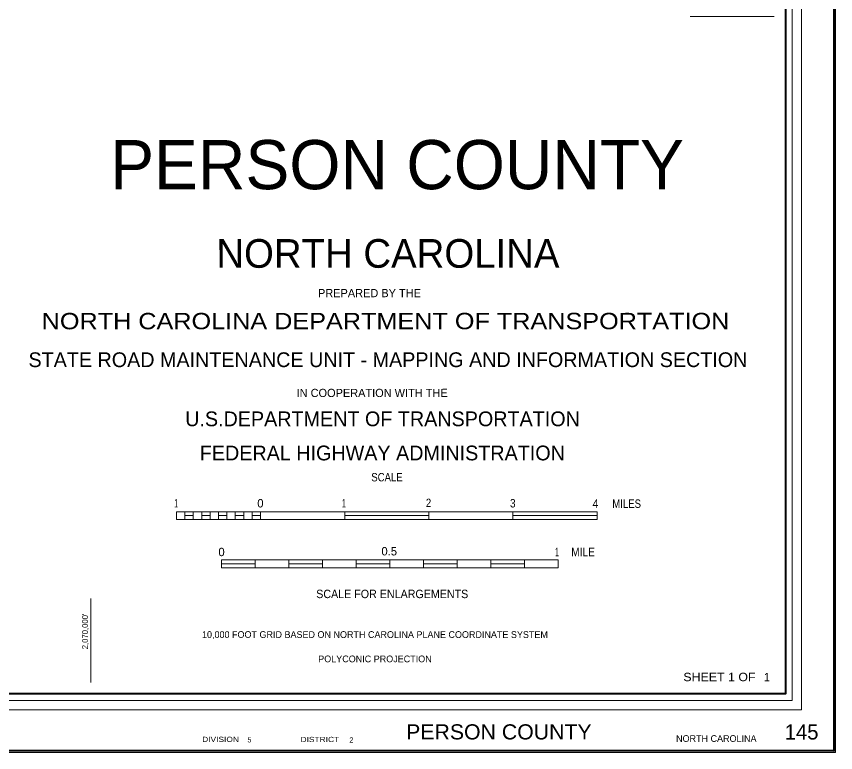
# Model space of a CAD drawing. Extents: x 548553 to 645184, y 260235 to 316632.
# Drawn here: x 629511 to 645184, y 260235 to 274324 of the extents above; entities that cross this region are included whole.
import ezdxf
from ezdxf.enums import TextEntityAlignment as Align

# ---------------------------------------------------------------- set-up
doc = ezdxf.new("R2010")
doc.units = 0
doc.header["$LTSCALE"] = 50
doc.header["$PDMODE"] = 32
doc.header["$PDSIZE"] = 25
for name, color, linetype, lineweight in [('1', 7, 'Continuous', 25), ('20', 7, 'Continuous', 40), ('61', 7, 'Continuous', 13)]:
    doc.layers.add(name, color=color, linetype=linetype, lineweight=lineweight)
doc.layers.add('12', color=7, linetype='Continuous')

msp = doc.modelspace()

# ---------------------------------------------------------------- linework, layer by layer
at = {"layer": '1', "lineweight": 13}
msp.add_lwpolyline([(645183.51, 260235.02), (548552.87, 260235.02), (548552.87, 316632.06), (645183.51, 316632.06)], close=True, dxfattribs=at)
at = {"layer": '1'}
msp.add_point((645148.51, 260270.02), dxfattribs=at)
msp.add_point((645148.51, 260270.02), dxfattribs=at)
at = {"layer": '20', "lineweight": 13}
for p, q in [((632572.74, 264844.69), (634182.09, 264844.69)), ((632572.74, 264694.94), (632572.74, 264844.69)), ((632733.68, 264694.94), (632733.68, 264844.69)), ((632733.68, 264769.81), (632894.61, 264769.81)), ((632894.61, 264694.94), (632894.61, 264844.69)), ((633055.55, 264694.94), (633055.55, 264844.69)), ((633055.55, 264769.81), (633216.48, 264769.81)), ((633216.48, 264694.94), (633216.48, 264844.69)), ((633377.42, 264694.94), (633377.42, 264844.69)), ((633377.42, 264769.81), (633538.35, 264769.81)), ((633538.35, 264694.94), (633538.35, 264844.69)), ((633699.29, 264694.94), (633699.29, 264844.69)), ((633699.29, 264769.81), (633860.22, 264769.81)), ((633860.22, 264694.94), (633860.22, 264844.69)), ((634021.15, 264694.94), (634021.15, 264844.69)), ((634021.15, 264769.81), (634182.09, 264769.81)), ((634182.09, 264694.94), (634182.09, 264844.69)), ((634182.09, 264844.69), (635791.43, 264844.69)), ((635791.43, 264694.94), (635791.43, 264844.69)), ((635791.43, 264769.81), (637400.78, 264769.81)), ((637400.78, 264694.94), (637400.78, 264844.69)), ((639010.12, 264694.94), (639010.12, 264844.69)), ((639010.12, 264769.81), (640619.46, 264769.81)), ((640619.46, 264694.94), (640619.46, 264844.69)), ((632572.74, 264694.94), (634182.09, 264694.94)), ((634182.09, 264694.94), (635791.43, 264694.94)), ((633435.26, 263773.03), (633435.26, 263922.78)), ((633435.26, 263847.91), (634079, 263847.91)), ((633435.26, 263773.03), (634079, 263773.03)), ((634079, 263773.03), (634079, 263922.78)), ((634079, 263773.03), (634722.74, 263773.03)), ((634722.74, 263773.03), (634722.74, 263922.78)), ((634722.74, 263847.91), (635366.47, 263847.91)), ((634722.74, 263773.03), (635366.47, 263773.03)), ((635366.47, 263773.03), (635366.47, 263922.78)), ((635366.47, 263773.03), (636010.21, 263773.03)), ((636010.21, 263773.03), (636010.21, 263922.78)), ((636010.21, 263847.91), (636653.95, 263847.91)), ((636010.21, 263773.03), (636653.95, 263773.03)), ((636653.95, 263773.03), (636653.95, 263922.78)), ((636653.95, 263773.03), (637297.69, 263773.03)), ((637297.69, 263773.03), (637297.69, 263922.78)), ((637297.69, 263847.91), (637941.42, 263847.91)), ((637297.69, 263773.03), (637941.42, 263773.03)), ((637941.42, 263773.03), (637941.42, 263922.78)), ((637941.42, 263773.03), (638585.16, 263773.03)), ((638585.16, 263773.03), (638585.16, 263922.78)), ((638585.16, 263847.91), (639228.9, 263847.91)), ((638585.16, 263773.03), (639228.9, 263773.03)), ((639228.9, 263773.03), (639228.9, 263922.78)), ((639228.9, 263773.03), (639872.64, 263773.03)), ((639872.64, 263773.03), (639872.64, 263922.78))]:
    msp.add_line(p, q, dxfattribs=at)
at = {"layer": '20'}
for points in [[(548587.87, 316597.06), (645148.51, 316597.06), (645148.51, 260270.02), (548587.87, 260270.02)], [(551775.72, 315488.1), (644223.01, 315488.1), (644223.01, 261361.73), (551775.72, 261361.73)]]:
    msp.add_lwpolyline(points, close=True, dxfattribs=at)
at = {"layer": '20', "lineweight": 13}
msp.add_lwpolyline([(551466.53, 315813.56), (551466.53, 261052.45), (551645.09, 261231.13), (551645.09, 315618.73), (644353.61, 315618.73), (644353.61, 261231.13), (551645.09, 261231.13), (551466.53, 261052.45), (644532.19, 261052.45), (644532.19, 315813.56)], close=True, dxfattribs=at)
for points in [[(635791.43, 264844.69), (637400.78, 264844.69), (639010.12, 264844.69), (640619.46, 264844.69)], [(635791.43, 264694.94), (637400.78, 264694.94), (639010.12, 264694.94), (640619.46, 264694.94)], [(633435.26, 263922.78), (634079, 263922.78), (634722.74, 263922.78), (635366.47, 263922.78), (636010.21, 263922.78), (636653.95, 263922.78), (637297.69, 263922.78), (637941.42, 263922.78), (638585.16, 263922.78), (639228.9, 263922.78), (639872.64, 263922.78)]]:
    msp.add_lwpolyline(points, dxfattribs=at)
at = {"layer": '61'}
for p, q in [((642400.78, 274320), (644009.78, 274320)), ((630936, 261574.96), (630936, 263183.96))]:
    msp.add_line(p, q, dxfattribs=at)

# ---------------------------------------------------------------- texts
at = {"layer": '12'}
msp.add_text('     PERSON COUNTY    ', height=940.9, dxfattribs=at).set_placement((636618.78, 271016.74), align=Align.CENTER)
for s, height, rotation, p in [('NORTH CAROLINA', 548.8, 0.007, (636618.82, 269513.6)), ('PREPARED BY THE', 156.8, 0.006, (636265.33, 268950.62)), ('STATE ROAD MAINTENANCE UNIT - MAPPING AND INFORMATION SECTION', 282.2, 0.002, (636619.18, 267612.83)), ('IN COOPERATION WITH THE', 156.8, 0.007, (636316.71, 267039.82)), ('U.S.DEPARTMENT OF TRANSPORTATION', 282.3, 0.006, (636515.26, 266481.51)), ('FEDERAL HIGHWAY ADMINISTRATION', 282.3, 0.006, (636511.92, 265827.98))]:
    msp.add_text(s, height=height, rotation=rotation, dxfattribs=at).set_placement(p, align=Align.CENTER)
at = {"layer": '12', "width": 1.15}
msp.add_text('NORTH CAROLINA DEPARTMENT OF TRANSPORTATION', height=313.6, rotation=0.007, dxfattribs=at).set_placement((636572.45, 268337.03), align=Align.CENTER)
at = {"layer": '20'}
for s, height, width, p in [('SCALE', 161, 0.85, (636600.52, 265425.5)), ('1', 161, 0.5, (632568.07, 264926.69)), ('1', 161, 0.5, (635776.68, 264926.69)), ('2', 161, 0.85, (637395.44, 264933.91)), ('3', 161, 0.9, (639006.98, 264926.69)), ('4', 161, 0.95, (640589.6, 264919.46)), ('MILES', 161, 0.85, (641186.03, 264919.27)), ('1', 161, 0.5, (639852.49, 263994.11)), ('MILE', 161, 0.9, (640351.13, 263994.41)), ('SCALE FOR ENLARGEMENTS', 161, 0.95, (636701.69, 263191.67)), ('SHEET 1 OF', 160.9, 1.1, (642960.87, 261602.04)), ('PERSON COUNTY      ', 289.7, 1.05, (639080.33, 260487.32)), ('DIVISION', 100, 1.2, (633416.84, 260438.97)), ('DISTRICT', 100, 1.2, (635317.21, 260436.67))]:
    msp.add_text(s, height=height, dxfattribs=dict(at, width=width)).set_placement(p, align=Align.CENTER)
for s, height, p in [('0', 161, (634179.6, 264926.69)), ('0', 161, (633435.26, 263994.11)), ('0.5', 161, (636643.88, 264008.57)), ('1  ', 160.9, (643928.98, 261598.12)), ('145', 289.7, (644532.64, 260485.97))]:
    msp.add_text(s, height=height, dxfattribs=at).set_placement(p, align=Align.CENTER)
for s, rotation, p in [('10,000 FOOT GRID BASED ON NORTH CAROLINA PLANE COORDINATE SYSTEM', 359.995, (636370.63, 262429.95)), ('POLYCONIC PROJECTION', 0.001, (636370.79, 261964.18))]:
    msp.add_text(s, height=128.7, rotation=rotation, dxfattribs=at).set_placement(p, align=Align.CENTER)
for s, height, p in [(' 5', 100, (633892.57, 260429.73)), (' 2', 100, (635842.3, 260426.27)), ('NORTH CAROLINA', 128.7, (642131.28, 260439.87))]:
    msp.add_text(s, height=height, dxfattribs=at).set_placement(p)
at = {"layer": '61'}
msp.add_text("2,070,000'", height=110, rotation=90, dxfattribs=at).set_placement((630878.44, 262554.61), align=Align.CENTER)

doc.saveas('drawing.dxf')
